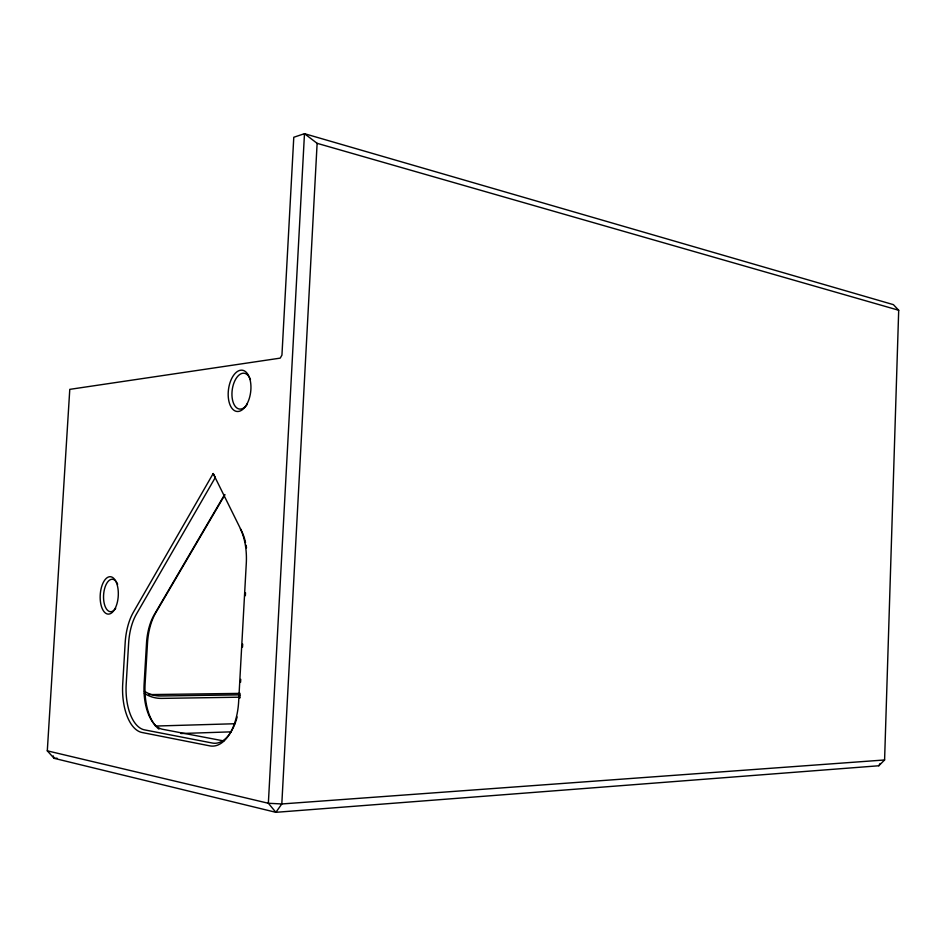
<?xml version="1.0" encoding="UTF-8"?>
<svg xmlns="http://www.w3.org/2000/svg" width="946" height="946" viewBox="0 0 946 946"><rect width="100%" height="100%" fill="white"/><g stroke="black" fill="none" stroke-linecap="round" stroke-linejoin="round"><path stroke-width="1.42" d="M884.593 759.969L898.7 310.253L893.391 304.647L304.482 133.682L293.78 137.265L281.943 355.117L280.205 358.132L69.779 389.362L47.3 750.84L54.088 758.314L275.889 812.318L878.822 765.763L884.593 759.969L281.813 803.958L268.357 803.272L47.3 750.84M317.123 143.331L281.813 803.958L275.889 812.318L268.357 803.272L304.482 133.682L317.123 143.331L898.7 310.253M239.681 698.385L239.846 695.452M240.568 682.255L240.733 679.323M242.519 647.04L242.673 644.108M245.357 595.696L245.511 592.764M878.822 765.763L880.123 763.505M232.007 730.146A45.562 24.253 -89 0 1 212.306 743.036L144.49 729.863A42.712 21.356 -88.4 0 1 126.196 684.064L128.644 643.008A42.535 21.344 -87.7 0 1 136.401 614.143L215.286 477.529L213.181 473.544L133.374 612.239A45.136 22.598 -87.6 0 0 125.168 642.854L122.72 683.887A45.325 22.609 -88.4 0 0 142.054 732.5L209.799 745.862A48.352 25.684 -88.9 0 0 238.652 701.589L246.291 563.343A47.797 25.601 -86.2 0 0 240.39 528.861M224.663 494.51L154.281 614.616A42.156 21.51 -87.7 0 0 146.512 643.233L144.123 683.911A42.322 21.521 -88.5 0 0 162.641 729.295L223.871 740.955M224.864 494.876L155.712 612.854A44.628 22.834 -87.7 0 0 147.493 643.126L145.105 683.71A44.817 22.846 -88.5 0 0 156.327 726.729M57.044 758.184L54.088 758.314L53.224 755.866M180.828 733.528L231.013 731.849M155.428 726.055L235.022 723.737M239.953 697.19L161.683 698.396A39.555 34.635 -76.2 0 1 144.371 693.335M240.13 693.383L151.774 694.565A36.953 32.519 -75.8 0 1 148.912 694.459M240.402 694.861L160.69 695.984A37.272 32.661 -76.2 0 1 144.371 691.207M213.181 473.544L241.573 530.966A45.03 24.17 -86.2 0 1 245.534 542.555M115.696 608.302A16.271 7.864 -86.6 0 1 104.923 605.866A16.271 7.864 -86.6 0 1 106.756 583.327A16.271 7.864 -86.6 0 1 117.647 584.285M247.367 404.167A18.057 9.708 -82.5 0 1 233.485 403.197A18.057 9.708 -82.5 0 1 236.748 377.537A18.057 9.708 -82.5 0 1 250.477 379.807M158.987 729.13A44.817 22.846 -88.5 0 1 157.19 727.604M237.127 716.95A45.562 24.253 -89 0 1 235.377 722.626M234.868 723.974A45.562 24.253 -89 0 1 232.621 728.988M246.066 545.156A45.03 24.17 -86.2 0 1 246.504 547.852M114.88 608.928A18.743 9.034 -86.6 0 0 112.586 577.438A18.743 9.034 -86.6 0 0 100.252 599.835A18.743 9.034 -86.6 0 0 114.88 608.928M246.847 404.249A20.788 11.151 -82.5 0 0 243.5 370.501A20.788 11.151 -82.5 0 0 228.341 397.71A20.788 11.151 -82.5 0 0 246.847 404.249"/></g></svg>
